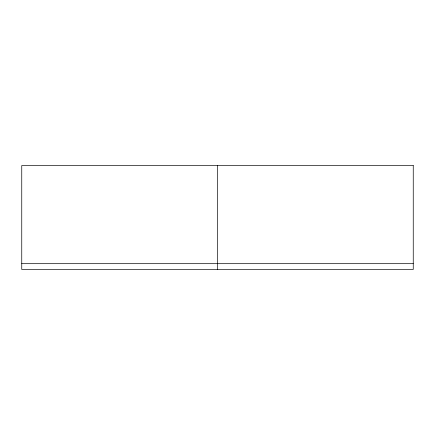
<?xml version="1.0" encoding="UTF-8"?>
<svg xmlns="http://www.w3.org/2000/svg" width="435" height="435" viewBox="0 0 435 435"><rect width="100%" height="100%" fill="white"/><g stroke="black" fill="none" stroke-linecap="round" stroke-linejoin="round"><path stroke-width="0.65" d="M21.75 263.681L413.25 263.681M217.5 165.545L217.5 269.455M413.25 165.545L21.75 165.545L21.75 269.455L413.25 269.455L413.25 165.545"/></g></svg>
